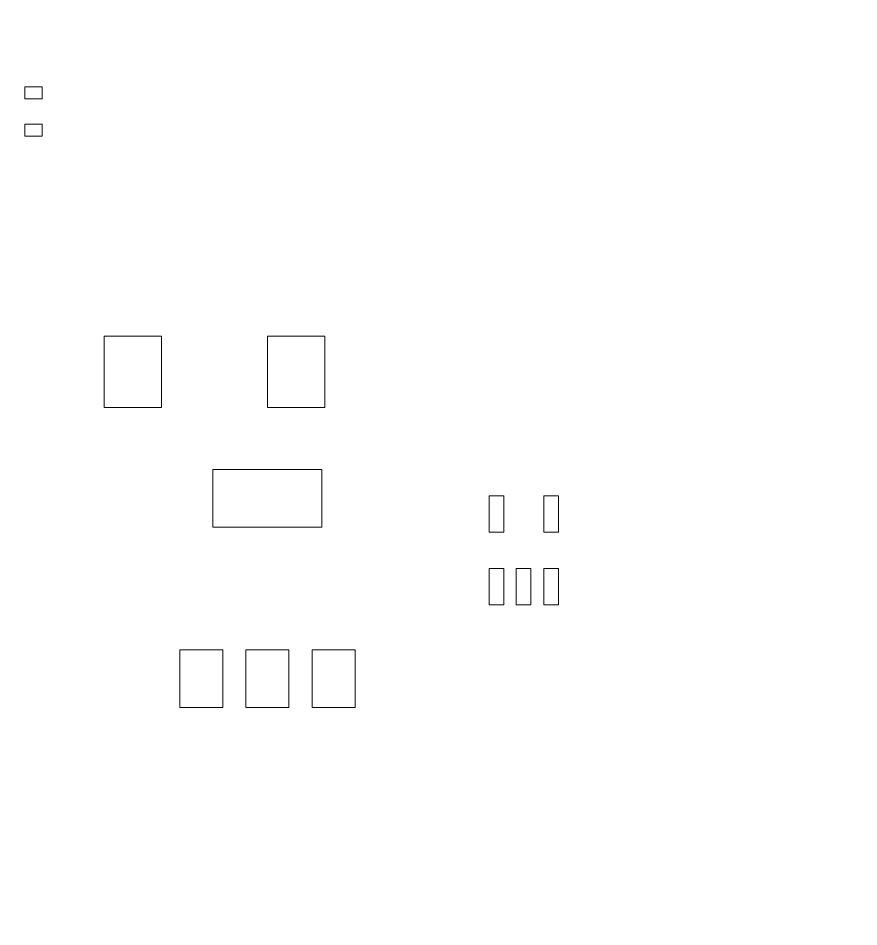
# Model space of a CAD drawing. Header units: millimetres. Extents: x -145 to 117, y -28 to 99.
# Drawn here: x 24.78 to 54.13, y 4.23 to 35.98 of the extents above; entities that cross this region are included whole.
import ezdxf

# ---------------------------------------------------------------- set-up
doc = ezdxf.new("R2010")
doc.units = ezdxf.units.MM
doc.header["$MEASUREMENT"] = 0
doc.layers.add('Layer 1', color=7, linetype='Continuous')

msp = doc.modelspace()

# ---------------------------------------------------------------- linework, layer by layer
at = {"layer": 'Layer 1', "color": 8, "lineweight": 9}
msp.add_open_spline([(117.0347, 99.4834), (117.0347, 99.4834), (-9.9653, 99.4834), (-9.9653, 99.4834), (-9.9653, 99.4834), (-9.9653, 99.4834), (-9.9653, -27.5166), (-9.9653, -27.5166), (-9.9653, -27.5166), (-9.9653, -27.5166), (117.0347, -27.5166), (117.0347, -27.5166), (117.0347, -27.5166), (117.0347, -27.5166), (117.0347, 99.4834), (117.0347, 99.4834)], degree=3, knots=[0, 0, 0, 0, 0.2, 0.2, 0.2, 0.2, 0.4, 0.4, 0.4, 0.4, 0.6, 0.6, 0.6, 0.6, 1, 1, 1, 1], dxfattribs=at)
at = {"layer": 'Layer 1', "lineweight": 9}
for points in [[(25.0105, 33.1627), (25.0105, 33.1627), (25.0105, 33.5818), (25.0105, 33.5818), (25.0105, 33.5818), (25.0105, 33.5818), (25.6099, 33.5818), (25.6099, 33.5818), (25.6099, 33.5818), (25.6099, 33.5818), (25.6099, 33.1627), (25.6099, 33.1627), (25.6099, 33.1627), (25.6099, 33.1627), (25.0105, 33.1627), (25.0105, 33.1627)], [(25.0105, 31.8623), (25.0105, 31.8623), (25.0105, 32.2813), (25.0105, 32.2813), (25.0105, 32.2813), (25.0105, 32.2813), (25.6099, 32.2813), (25.6099, 32.2813), (25.6099, 32.2813), (25.6099, 32.2813), (25.6099, 31.8623), (25.6099, 31.8623), (25.6099, 31.8623), (25.6099, 31.8623), (25.0105, 31.8623), (25.0105, 31.8623)], [(27.7804, 22.3741), (27.7804, 22.3741), (27.7804, 24.8734), (27.7804, 24.8734), (27.7804, 24.8734), (27.7804, 24.8734), (29.7794, 24.8734), (29.7794, 24.8734), (29.7794, 24.8734), (29.7794, 24.8734), (29.7794, 22.3741), (29.7794, 22.3741), (29.7794, 22.3741), (29.7794, 22.3741), (27.7804, 22.3741), (27.7804, 22.3741)], [(33.4801, 22.3741), (33.4801, 22.3741), (33.4801, 24.8734), (33.4801, 24.8734), (33.4801, 24.8734), (33.4801, 24.8734), (35.4791, 24.8734), (35.4791, 24.8734), (35.4791, 24.8734), (35.4791, 24.8734), (35.4791, 22.3741), (35.4791, 22.3741), (35.4791, 22.3741), (35.4791, 22.3741), (33.4801, 22.3741), (33.4801, 22.3741)], [(31.5739, 18.2009), (31.5739, 18.2009), (31.5739, 20.2075), (31.5739, 20.2075), (31.5739, 20.2075), (31.5739, 20.2075), (35.3839, 20.2075), (35.3839, 20.2075), (35.3839, 20.2075), (35.3839, 20.2075), (35.3839, 18.2009), (35.3839, 18.2009), (35.3839, 18.2009), (35.3839, 18.2009), (31.5739, 18.2009), (31.5739, 18.2009)], [(41.2259, 18.0281), (41.2259, 18.0281), (41.2259, 19.2981), (41.2259, 19.2981), (41.2259, 19.2981), (41.2259, 19.2981), (41.7339, 19.2981), (41.7339, 19.2981), (41.7339, 19.2981), (41.7339, 19.2981), (41.7339, 18.0281), (41.7339, 18.0281), (41.7339, 18.0281), (41.7339, 18.0281), (41.2259, 18.0281), (41.2259, 18.0281)], [(43.1309, 18.0281), (43.1309, 18.0281), (43.1309, 19.2981), (43.1309, 19.2981), (43.1309, 19.2981), (43.1309, 19.2981), (43.6389, 19.2981), (43.6389, 19.2981), (43.6389, 19.2981), (43.6389, 19.2981), (43.6389, 18.0281), (43.6389, 18.0281), (43.6389, 18.0281), (43.6389, 18.0281), (43.1309, 18.0281), (43.1309, 18.0281)], [(41.2259, 15.4881), (41.2259, 15.4881), (41.2259, 16.7581), (41.2259, 16.7581), (41.2259, 16.7581), (41.2259, 16.7581), (41.7339, 16.7581), (41.7339, 16.7581), (41.7339, 16.7581), (41.7339, 16.7581), (41.7339, 15.4881), (41.7339, 15.4881), (41.7339, 15.4881), (41.7339, 15.4881), (41.2259, 15.4881), (41.2259, 15.4881)], [(42.1657, 15.4881), (42.1657, 15.4881), (42.1657, 16.7581), (42.1657, 16.7581), (42.1657, 16.7581), (42.1657, 16.7581), (42.6737, 16.7581), (42.6737, 16.7581), (42.6737, 16.7581), (42.6737, 16.7581), (42.6737, 15.4881), (42.6737, 15.4881), (42.6737, 15.4881), (42.6737, 15.4881), (42.1657, 15.4881), (42.1657, 15.4881)], [(43.1309, 15.4881), (43.1309, 15.4881), (43.1309, 16.7581), (43.1309, 16.7581), (43.1309, 16.7581), (43.1309, 16.7581), (43.6389, 16.7581), (43.6389, 16.7581), (43.6389, 16.7581), (43.6389, 16.7581), (43.6389, 15.4881), (43.6389, 15.4881), (43.6389, 15.4881), (43.6389, 15.4881), (43.1309, 15.4881), (43.1309, 15.4881)], [(30.4182, 11.9017), (30.4182, 11.9017), (30.4182, 13.9083), (30.4182, 13.9083), (30.4182, 13.9083), (30.4182, 13.9083), (31.9168, 13.9083), (31.9168, 13.9083), (31.9168, 13.9083), (31.9168, 13.9083), (31.9168, 11.9017), (31.9168, 11.9017), (31.9168, 11.9017), (31.9168, 11.9017), (30.4182, 11.9017), (30.4182, 11.9017)], [(32.7296, 11.9017), (32.7296, 11.9017), (32.7296, 13.9083), (32.7296, 13.9083), (32.7296, 13.9083), (32.7296, 13.9083), (34.2282, 13.9083), (34.2282, 13.9083), (34.2282, 13.9083), (34.2282, 13.9083), (34.2282, 11.9017), (34.2282, 11.9017), (34.2282, 11.9017), (34.2282, 11.9017), (32.7296, 11.9017), (32.7296, 11.9017)], [(35.041, 11.9017), (35.041, 11.9017), (35.041, 13.9083), (35.041, 13.9083), (35.041, 13.9083), (35.041, 13.9083), (36.5396, 13.9083), (36.5396, 13.9083), (36.5396, 13.9083), (36.5396, 13.9083), (36.5396, 11.9017), (36.5396, 11.9017), (36.5396, 11.9017), (36.5396, 11.9017), (35.041, 11.9017), (35.041, 11.9017)]]:
    msp.add_open_spline(points, degree=3, knots=[0, 0, 0, 0, 0.2, 0.2, 0.2, 0.2, 0.4, 0.4, 0.4, 0.4, 0.6, 0.6, 0.6, 0.6, 1, 1, 1, 1], dxfattribs=at)

doc.saveas('drawing.dxf')
